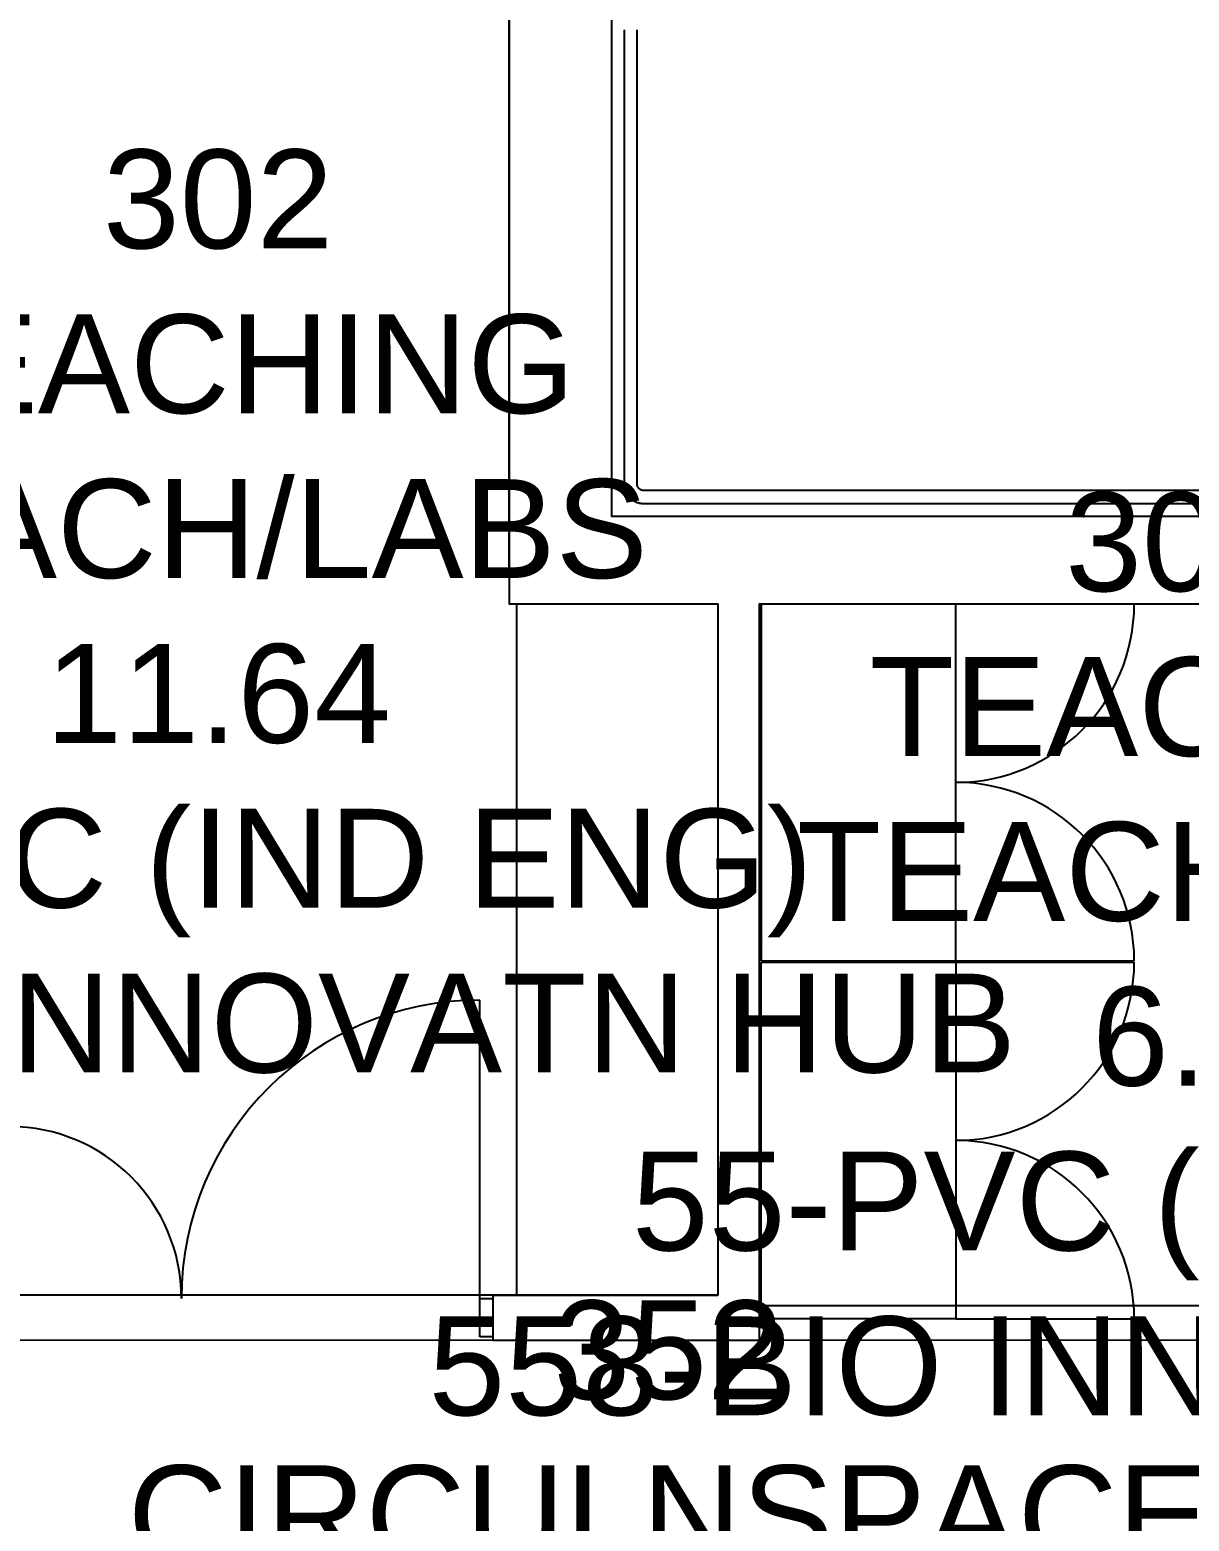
# Model space of a CAD drawing. Extents: x 15525 to 50715, y -3252 to 56414.
# Drawn here: x 34211 to 37786, y 42765 to 47362 of the extents above; entities that cross this region are included whole.
import ezdxf

# ---------------------------------------------------------------- set-up
doc = ezdxf.new("R2010")
doc.units = 0
doc.header["$MEASUREMENT"] = 0
for name, color, linetype in [('A-Door', 252, 'CONTINUOUS'), ('A-Furniture', 252, 'CONTINUOUS'), ('A-Stairs', 7, 'CONTINUOUS'), ('A-Wall__Brick', 7, 'CONTINUOUS'), ('RM$', 7, 'CONTINUOUS'), ('RM$TXT', 4, 'CONTINUOUS')]:
    doc.layers.add(name, color=color, linetype=linetype)
doc.styles.add('Arial', font='arial.ttf')

msp = doc.modelspace()

# ---------------------------------------------------------------- linework, layer by layer
at = {"layer": 'A-Door'}
for p, q in [((37066.6, 45592.1), (37616.6, 45592.1)), ((37066.6, 44492.1), (37616.6, 44492.1)), ((37066.6, 44488.4), (37616.6, 44488.4)), ((35598.6, 43451.1), (35598.6, 44371.1)), ((35598.6, 43451.1), (35638.6, 43451.1)), ((35598.6, 43333.1), (35598.6, 43451.1)), ((37066.6, 43388.4), (37616.6, 43388.4)), ((35638.6, 43333.1), (35598.6, 43333.1))]:
    msp.add_line(p, q, dxfattribs=at)
for centre, start, end in [((37066.6, 45592.1), 270, 0), ((37066.6, 44492.1), 0, 90), ((37066.6, 44488.4), 270, 0), ((37066.6, 43388.4), 0, 90)]:
    msp.add_arc(centre, 550, start, end, dxfattribs=at)
at = {"layer": 'A-Door', "color": 252}
for centre, radius, start, end in [((35598.6, 43451.1), 920, 90, 180), ((34148.6, 43451.1), 530, 0, 90)]:
    msp.add_arc(centre, radius, start, end, dxfattribs=at)
at = {"layer": 'A-Furniture'}
for p, q in [((35711.9, 45592.1), (35711.9, 43461.1)), ((36466.6, 45592.1), (36466.6, 44492.1)), ((37066.6, 44492.1), (37066.6, 45592.1)), ((36466.6, 44492.1), (37066.6, 44492.1)), ((36466.6, 43388.4), (36466.6, 44488.4)), ((36466.6, 44488.4), (37066.6, 44488.4)), ((37066.6, 44488.4), (37066.6, 43388.4)), ((37066.6, 43388.4), (36466.6, 43388.4))]:
    msp.add_line(p, q, dxfattribs=at)
at = {"layer": 'A-Stairs'}
for p, q in [((36043.6, 47362.1), (36043.6, 45962.1)), ((36083.6, 45962.1), (36083.6, 47362.1)), ((39263.6, 45942.1), (36103.6, 45942.1)), ((36103.6, 45902.1), (39263.6, 45902.1))]:
    msp.add_line(p, q, dxfattribs=at)
at = {"layer": 'A-Stairs', "flags": 128}
for points in [[(36043.6, 45962.1), (36043.7, 45959.7), (36043.8, 45957.3), (36044, 45954.9), (36044.4, 45952.6), (36044.8, 45950.2), (36045.3, 45947.9), (36046, 45945.5), (36046.7, 45943.2), (36047.5, 45941), (36048.4, 45938.8), (36049.3, 45936.6), (36050.4, 45934.4), (36051.5, 45932.3), (36052.8, 45930.3), (36054.1, 45928.2), (36055.5, 45926.3), (36057, 45924.4), (36058.5, 45922.6), (36060.1, 45920.8), (36061.8, 45919.1), (36063.6, 45917.4), (36065.4, 45915.9), (36067.3, 45914.4), (36069.2, 45913), (36071.2, 45911.6), (36073.2, 45910.4), (36075.3, 45909.2), (36077.5, 45908.1), (36079.7, 45907.1), (36081.9, 45906.2), (36084.1, 45905.4), (36086.4, 45904.6), (36088.7, 45904), (36091.1, 45903.4), (36093.4, 45903), (36095.8, 45902.6), (36098.2, 45902.4), (36100.6, 45902.2), (36103, 45902.1), (36103.6, 45902.1)], [(36103.6, 45942.1), (36102.8, 45942.1), (36102, 45942.2), (36101.2, 45942.3), (36100.4, 45942.4), (36099.6, 45942.5), (36098.9, 45942.7), (36098.1, 45942.9), (36097.3, 45943.1), (36096.6, 45943.4), (36095.8, 45943.7), (36095.1, 45944), (36094.4, 45944.4), (36093.7, 45944.8), (36093, 45945.2), (36092.3, 45945.6), (36091.7, 45946.1), (36091, 45946.6), (36090.4, 45947.1), (36089.8, 45947.6), (36089.3, 45948.2), (36088.7, 45948.8), (36088.2, 45949.4), (36087.7, 45950), (36087.2, 45950.7), (36086.8, 45951.3), (36086.4, 45952), (36086, 45952.7), (36085.6, 45953.4), (36085.3, 45954.1), (36085, 45954.9), (36084.7, 45955.6), (36084.5, 45956.4), (36084.2, 45957.2), (36084.1, 45957.9), (36083.9, 45958.7), (36083.8, 45959.5), (36083.7, 45960.3), (36083.6, 45961.1), (36083.6, 45961.9), (36083.6, 45962.1)]]:
    msp.add_lwpolyline(points, dxfattribs=at)
at = {"layer": 'A-Wall__Brick'}
for p, q in [((36006.1, 45862.1), (36006.1, 48563.6)), ((35689.6, 45692.1), (35689.6, 47673.1)), ((39363.6, 45862.1), (36006.1, 45862.1)), ((35689.6, 45692.1), (35689.6, 45592.1)), ((35689.6, 45592.1), (36332.6, 45592.1)), ((36332.6, 45592.1), (36332.6, 43461.1)), ((36460.6, 43323.1), (36460.6, 45592.1)), ((36460.6, 45592.1), (39463.6, 45592.1)), ((35638.6, 43461.1), (36332.6, 43461.1)), ((35638.6, 43461.1), (35638.6, 43451.1)), ((35638.6, 43451.1), (35638.6, 43333.1)), ((35638.6, 43333.1), (35638.6, 43323.1)), ((35638.6, 43323.1), (36460.6, 43323.1))]:
    msp.add_line(p, q, dxfattribs=at)
at = {"layer": 'RM$'}
for points in [[(39363.6, 45862.1), (36006.1, 45862.1), (36006.1, 51767.1), (39363.6, 51767.1)], [(39341.1, 43428.6), (36460.6, 43428.6), (36460.6, 45592.1), (39341.1, 45592.1)]]:
    msp.add_lwpolyline(points, close=True, dxfattribs=at)
at = {"layer": 'RM$', "flags": 128}
for points in [[(33251.1, 47673.1), (35689.6, 47673.1), (35689.6, 45592.1), (36332.6, 45592.1), (36332.6, 43461.1), (33251.1, 43461.1)], [(30712.6, 43685.1), (33110.6, 43685.1), (33110.6, 43323.1), (38282.1, 43323.6), (38282.1, 43313.6), (39802.1, 43313.6), (39802.1, 44780.5), (40263, 44780.5), (40263, 44870.5), (40263, 44880.5), (39802.1, 44880.5), (39802.1, 45834.1), (40150, 45834.1), (40150, 47477.1), (41658.6, 47472.1), (41658.6, 36560.8), (39806.6, 36560.8), (39806.6, 41501.1), (30703.6, 41501.1)]]:
    msp.add_lwpolyline(points, close=True, dxfattribs=at)

# ---------------------------------------------------------------- texts
at = {"layer": 'RM$TXT', "char_height": 304.8, "attachment_point": 8, "style": 'Arial'}
for s, insert in [('302^M^JTEACHING^M^JTEACH/LABS^M^J11.64^M^J55-PVC (IND ENG)^M^J558-BIO INNOVATN HUB^M^J', (34791.9, 44143.5)), ('302A^M^JTEACHING^M^JTEACH/LABS^M^J6.23^M^J55-PVC (IND ENG)^M^J558-BIO INNOVATN HUB^M^J', (37900.9, 43086.7)), ('352^M^JCIRCULNSPACE^M^JCIRC/SPACE^M^J37.05^M^J55-PVC (IND ENG)^M^J558-BIO INNOVATN HUB^M^J', (36181.1, 40595.3))]:
    msp.add_mtext(s, dxfattribs=dict(at, insert=insert))

doc.saveas('drawing.dxf')
